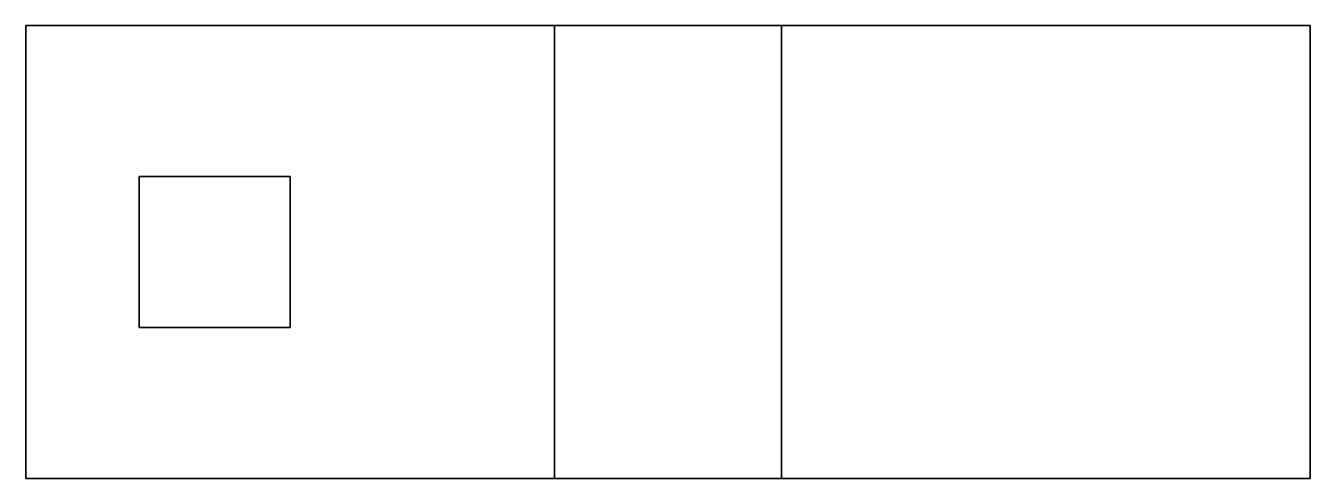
# Model space of a CAD drawing. Header units: millimetres. Extents: x 0 to 170, y 0 to 60.
import ezdxf

# ---------------------------------------------------------------- set-up
doc = ezdxf.new("R2010")
doc.units = ezdxf.units.MM
for name, color, linetype in [('plate one', 7, 'Continuous'), ('plate three', 7, 'Continuous'), ('plate two', 7, 'Continuous')]:
    doc.layers.add(name, color=color, linetype=linetype)

msp = doc.modelspace()

# ---------------------------------------------------------------- linework, layer by layer
at = {"layer": 'plate one'}
for points, invisible_edges in [([(15, 40), (0, 40), (0, 60)], 9), ([(35, 40), (15, 40), (0, 60)], 10), ([(100, 40), (35, 40), (0, 60)], 11), ([(100, 40), (0, 60), (15, 60)], 9), ([(15, 40, 20), (15, 60, 20), (0, 60, 20)], 9), ([(15, 20, 20), (15, 40, 20), (0, 60, 20)], 10), ([(15, 0, 20), (15, 20, 20), (0, 60, 20)], 11), ([(15, 0, 20), (0, 60, 20), (0, 40, 20)], 9), ([(0, 40), (0, 40, 20), (0, 60, 20)], 9), ([(0, 60, 20), (0, 60), (0, 40)], 8), ([(15, 60, 20), (15, 60), (0, 60)], 9), ([(0, 60), (0, 60, 20), (15, 60, 20)], 8), ([(100, 40), (15, 60), (35, 60)], 9), ([(15, 0, 20), (100, 40, 20), (100, 60, 20)], 9), ([(35, 60, 20), (15, 60, 20), (15, 40, 20)], 10), ([(100, 60, 20), (35, 60, 20), (15, 40, 20)], 10), ([(100, 60, 20), (15, 40, 20), (35, 40, 20)], 9), ([(15, 0, 20), (100, 60, 20), (35, 20, 20)], 11), ([(15, 60, 20), (35, 60, 20), (100, 60)], 10), ([(15, 60, 20), (100, 60), (35, 60)], 9), ([(15, 60, 20), (35, 60), (15, 60)], 9), ([(35, 60), (100, 60), (100, 40)], 8), ([(100, 60, 20), (35, 40, 20), (35, 20, 20)], 9), ([(35, 60, 20), (100, 60, 20), (100, 60)], 8), ([(100, 40, 20), (100, 40), (100, 60)], 9), ([(100, 60), (100, 60, 20), (100, 40, 20)], 8), ([(15, 40), (15, 20), (0, 0)], 10), ([(15, 40), (0, 0), (0, 20)], 9), ([(15, 40), (0, 20), (0, 40)], 9), ([(15, 0, 20), (0, 40, 20), (0, 20, 20)], 9), ([(0, 40), (0, 20), (0, 0, 20)], 10), ([(0, 40), (0, 0, 20), (0, 20, 20)], 9), ([(0, 40), (0, 20, 20), (0, 40, 20)], 9), ([(100, 40), (35, 0), (15, 0)], 9), ([(100, 40), (15, 0), (35, 20)], 11), ([(15, 0, 20), (100, 20, 20), (100, 40, 20)], 9), ([(15, 40, 20), (15, 40), (35, 40)], 8), ([(35, 40), (35, 40, 20), (15, 40, 20)], 8), ([(15, 20, 20), (15, 20), (15, 40)], 8), ([(15, 40), (15, 40, 20), (15, 20, 20)], 8), ([(100, 40), (100, 20), (35, 0)], 10), ([(100, 40), (35, 20), (35, 40)], 9), ([(35, 40, 20), (35, 40), (35, 20)], 8), ([(35, 20), (35, 20, 20), (35, 40, 20)], 8), ([(100, 40, 20), (100, 20, 20), (100, 0)], 10), ([(100, 40, 20), (100, 0), (100, 20)], 9), ([(100, 40, 20), (100, 20), (100, 40)], 9), ([(15, 20), (15, 0), (0, 0)], 9), ([(0, 20, 20), (0, 0, 20), (15, 0, 20)], 8), ([(0, 20), (0, 0), (0, 0, 20)], 8), ([(15, 0), (15, 20), (35, 20)], 9), ([(15, 0, 20), (35, 0, 20), (100, 20, 20)], 10), ([(15, 0, 20), (35, 20, 20), (15, 20, 20)], 9), ([(15, 20), (15, 20, 20), (35, 20, 20)], 8), ([(35, 20, 20), (35, 20), (15, 20)], 8), ([(100, 20), (100, 0), (35, 0)], 8), ([(35, 0, 20), (100, 0, 20), (100, 20, 20)], 8), ([(100, 20, 20), (100, 0, 20), (100, 0)], 8), ([(15, 0), (15, 0, 20), (0, 0, 20)], 9), ([(0, 0, 20), (0, 0), (15, 0)], 8), ([(15, 0), (35, 0), (100, 0, 20)], 10), ([(15, 0), (100, 0, 20), (35, 0, 20)], 9), ([(15, 0), (35, 0, 20), (15, 0, 20)], 9), ([(35, 0), (100, 0), (100, 0, 20)], 8)]:
    msp.add_3dface(points, dxfattribs=dict(at, invisible_edges=invisible_edges))
at = {"layer": 'plate three', "invisible_edges": 8}
for points in [[(0, 0, 20), (0, 60, 20), (100, 60, 20)], [(100, 60, 20), (100, 0, 20), (0, 0, 20)], [(0, 60, 40), (0, 0, 40), (100, 0, 40)], [(100, 0, 40), (100, 60, 40), (0, 60, 40)], [(100, 60, 40), (100, 60, 20), (0, 60, 20)], [(0, 60, 20), (0, 60, 40), (100, 60, 40)], [(0, 60, 40), (0, 60, 20), (0, 0, 20)], [(0, 0, 20), (0, 0, 40), (0, 60, 40)], [(100, 0, 40), (100, 0, 20), (100, 60, 20)], [(100, 60, 20), (100, 60, 40), (100, 0, 40)], [(0, 0, 40), (0, 0, 20), (100, 0, 20)], [(100, 0, 20), (100, 0, 40), (0, 0, 40)]]:
    msp.add_3dface(points, dxfattribs=at)
at = {"layer": 'plate two', "invisible_edges": 8}
for points in [[(70, 0), (70, 60), (170, 60)], [(170, 60), (170, 0), (70, 0)], [(70, 60, 20), (70, 0, 20), (170, 0, 20)], [(170, 0, 20), (170, 60, 20), (70, 60, 20)], [(170, 60, 20), (170, 60), (70, 60)], [(70, 60), (70, 60, 20), (170, 60, 20)], [(70, 60, 20), (70, 60), (70, 0)], [(70, 0), (70, 0, 20), (70, 60, 20)], [(170, 0, 20), (170, 0), (170, 60)], [(170, 60), (170, 60, 20), (170, 0, 20)], [(70, 0, 20), (70, 0), (170, 0)], [(170, 0), (170, 0, 20), (70, 0, 20)]]:
    msp.add_3dface(points, dxfattribs=at)

doc.saveas('drawing.dxf')
